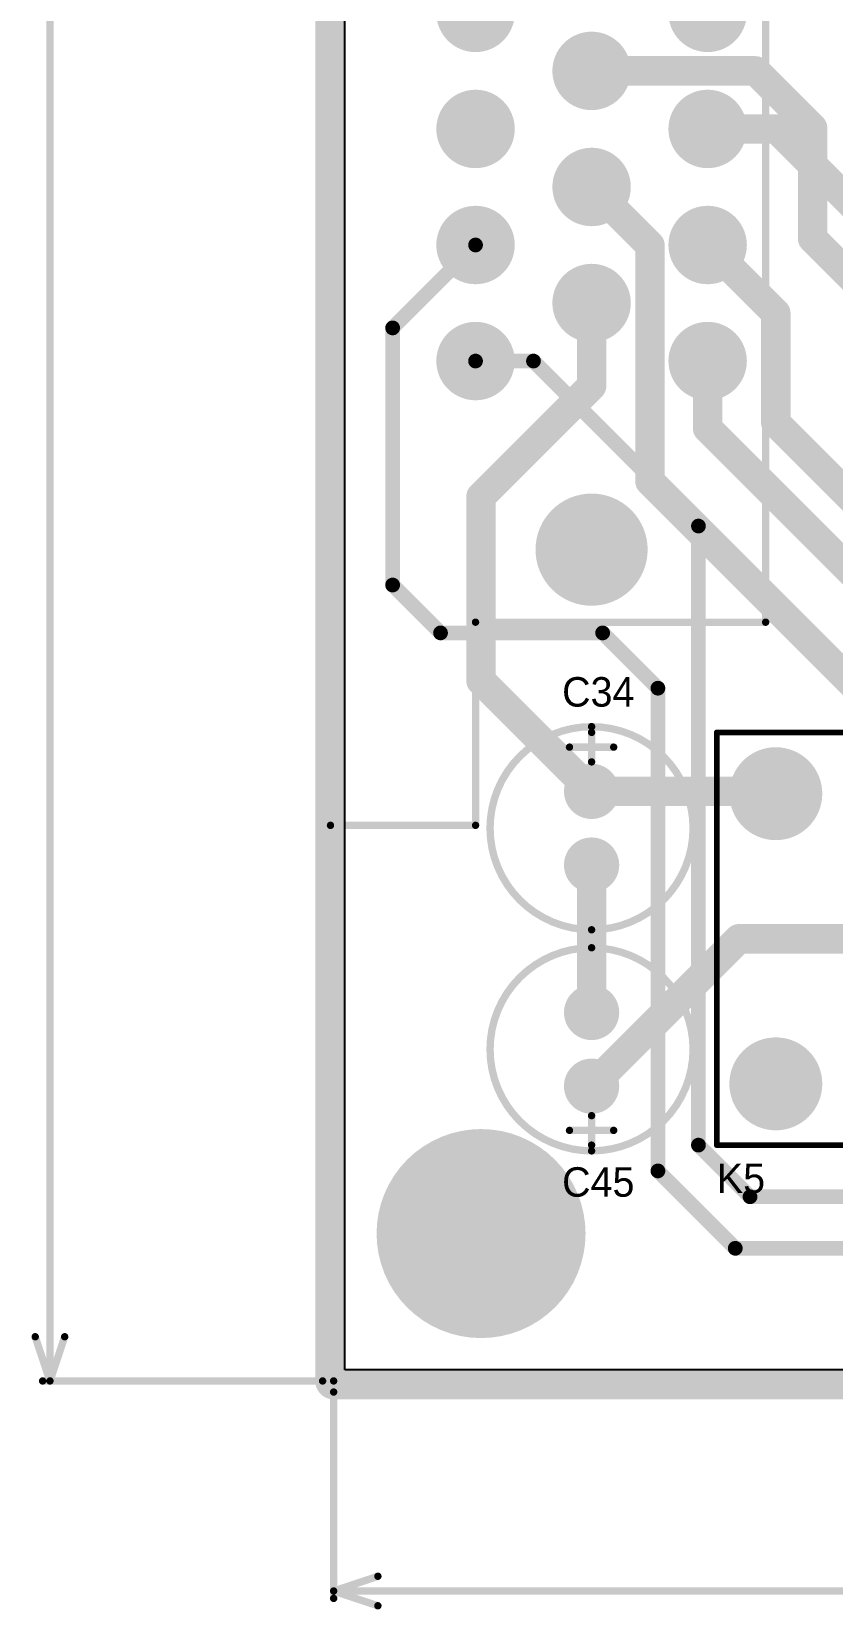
# Model space of a CAD drawing. Header units: millimetres. Extents: x 37 to 228, y -28 to 210.
# Drawn here: x 36.6 to 64.2, y 59.5 to 113.8 of the extents above; entities that cross this region are included whole.
import ezdxf

# ---------------------------------------------------------------- set-up
doc = ezdxf.new("R2010")
doc.units = ezdxf.units.MM
for name, color, linetype in [('BottomLayer', 5, 'Continuous'), ('BottomSolder', 6, 'Continuous'), ('InternalPlane1', 76, 'Continuous'), ('InternalPlane2', 16, 'Continuous'), ('KeepOutLayer', 6, 'Continuous'), ('MultiLayer', 9, 'Continuous'), ('TopLayer', 1, 'Continuous'), ('TopOverlay', 2, 'Continuous'), ('TopSolder', 216, 'Continuous')]:
    doc.layers.add(name, color=color, linetype=linetype)

# ---------------------------------------------------------------- blocks, each defined once
blk = doc.blocks.new('CAP_0_1_7')
at = {"layer": 'BottomLayer', "const_width": 0.762}
for points in [[(-1.651, 0, 1), (-0.889, 0, 1)], [(0.889, 0, 1), (1.651, 0, 1)]]:
    blk.add_lwpolyline(points, format="xyb", close=True, dxfattribs=at)
at = {"layer": 'BottomSolder', "const_width": 0.864}
for points in [[(-1.702, 0, 1), (-0.838, 0, 1)], [(0.838, 0, 1), (1.702, 0, 1)]]:
    blk.add_lwpolyline(points, format="xyb", close=True, dxfattribs=at)
at = {"layer": 'InternalPlane1', "const_width": 0.952}
for points in [[(-1.746, 0, 1), (-0.794, 0, 1)], [(0.794, 0, 1), (1.746, 0, 1)]]:
    blk.add_lwpolyline(points, format="xyb", close=True, dxfattribs=at)
at = {"layer": 'InternalPlane2', "const_width": 0.952}
for points in [[(-1.746, 0, 1), (-0.794, 0, 1)], [(0.794, 0, 1), (1.746, 0, 1)]]:
    blk.add_lwpolyline(points, format="xyb", close=True, dxfattribs=at)
at = {"layer": 'MultiLayer', "const_width": 0.762}
for points in [[(-1.651, 0, 1), (-0.889, 0, 1)], [(0.889, 0, 1), (1.651, 0, 1)]]:
    blk.add_lwpolyline(points, format="xyb", close=True, dxfattribs=at)
at = {"layer": 'TopLayer', "const_width": 0.762}
for points in [[(-1.651, 0, 1), (-0.889, 0, 1)], [(0.889, 0, 1), (1.651, 0, 1)]]:
    blk.add_lwpolyline(points, format="xyb", close=True, dxfattribs=at)
at = {"layer": 'TopOverlay'}
for points, const_width in [([(3.5, 0, 1), (-3.5, 0, 1)], 0.254), ([(2.731, 0.762, 1), (2.857, 0.762, 1)], 0.127), ([(-3.564, 0, 1), (-3.437, 0, 1)], 0.127), ([(2.223, 0, 1), (2.349, 0, 1)], 0.127), ([(3.239, 0, 1), (3.365, 0, 1)], 0.127), ([(3.437, 0, 1), (3.564, 0, 1)], 0.127), ([(2.731, -0.762, 1), (2.857, -0.762, 1)], 0.127)]:
    blk.add_lwpolyline(points, format="xyb", close=True, dxfattribs=dict(at, const_width=const_width))
at = {"layer": 'TopOverlay', "const_width": 0.254}
for points in [[(2.794, -0.762), (2.794, 0.762)], [(3.302, 0), (2.286, 0)]]:
    blk.add_lwpolyline(points, dxfattribs=at)
at = {"layer": 'TopSolder', "const_width": 0.864}
for points in [[(-1.702, 0, 1), (-0.838, 0, 1)], [(0.838, 0, 1), (1.702, 0, 1)]]:
    blk.add_lwpolyline(points, format="xyb", close=True, dxfattribs=at)
blk = doc.blocks.new('RELAY_JJM_74')
at = {"layer": 'BottomLayer', "const_width": 1.5}
for points in [[(1.75, 5, 1), (3.25, 5, 1)], [(11.95, 5, 1), (13.45, 5, 1)], [(-0.75, 0, 1), (0.75, 0, 1)], [(1.75, -5, 1), (3.25, -5, 1)], [(11.95, -5, 1), (13.45, -5, 1)]]:
    blk.add_lwpolyline(points, format="xyb", close=True, dxfattribs=at)
at = {"layer": 'BottomSolder', "const_width": 1.602}
for points in [[(1.699, 5, 1), (3.301, 5, 1)], [(11.899, 5, 1), (13.501, 5, 1)], [(-0.801, 0, 1), (0.801, 0, 1)], [(1.699, -5, 1), (3.301, -5, 1)], [(11.899, -5, 1), (13.501, -5, 1)]]:
    blk.add_lwpolyline(points, format="xyb", close=True, dxfattribs=at)
at = {"layer": 'InternalPlane1', "const_width": 1.258}
for points in [[(1.871, 5, 1), (3.129, 5, 1)], [(12.071, 5, 1), (13.329, 5, 1)], [(-0.629, 0, 1), (0.629, 0, 1)], [(1.871, -5, 1), (3.129, -5, 1)], [(12.071, -5, 1), (13.329, -5, 1)]]:
    blk.add_lwpolyline(points, format="xyb", close=True, dxfattribs=at)
at = {"layer": 'InternalPlane2'}
for points, const_width in [([(1.871, 5, 1), (3.129, 5, 1)], 1.258), ([(12.071, 5, 1), (13.329, 5, 1)], 1.258), ([(-0.629, 0, 1), (0.629, 0, 1)], 1.258), ([(1.71, -3.641, 1), (1.964, -3.641, 1)], 0.254), ([(3.036, -3.641, 1), (3.29, -3.641, 1)], 0.254), ([(12.071, -5, 1), (13.329, -5, 1)], 1.258), ([(1.014, -4.337, 1), (1.268, -4.337, 1)], 0.254), ([(3.732, -4.337, 1), (3.986, -4.337, 1)], 0.254), ([(1.014, -5.663, 1), (1.268, -5.663, 1)], 0.254), ([(3.732, -5.663, 1), (3.986, -5.663, 1)], 0.254), ([(1.71, -6.359, 1), (1.964, -6.359, 1)], 0.254), ([(3.036, -6.359, 1), (3.29, -6.359, 1)], 0.254)]:
    blk.add_lwpolyline(points, format="xyb", close=True, dxfattribs=dict(at, const_width=const_width))
at = {"layer": 'InternalPlane2', "const_width": 0.508}
for points in [[(1.837, -3.641, -0.230868), (3.163, -3.641)], [(1.141, -5.663, -0.230868), (1.141, -4.337)], [(3.859, -4.337, -0.230868), (3.859, -5.663)], [(3.163, -6.359, -0.230868), (1.837, -6.359)]]:
    blk.add_lwpolyline(points, format="xyb", dxfattribs=at)
at = {"layer": 'MultiLayer', "const_width": 1.5}
for points in [[(1.75, 5, 1), (3.25, 5, 1)], [(11.95, 5, 1), (13.45, 5, 1)], [(-0.75, 0, 1), (0.75, 0, 1)], [(1.75, -5, 1), (3.25, -5, 1)], [(11.95, -5, 1), (13.45, -5, 1)]]:
    blk.add_lwpolyline(points, format="xyb", close=True, dxfattribs=at)
at = {"layer": 'TopLayer', "const_width": 1.5}
for points in [[(1.75, 5, 1), (3.25, 5, 1)], [(11.95, 5, 1), (13.45, 5, 1)], [(-0.75, 0, 1), (0.75, 0, 1)], [(1.75, -5, 1), (3.25, -5, 1)], [(11.95, -5, 1), (13.45, -5, 1)]]:
    blk.add_lwpolyline(points, format="xyb", close=True, dxfattribs=at)
at = {"layer": 'TopOverlay', "const_width": 0.2}
for points in [[(-2.032, 7.112), (-2.032, -7.112)], [(14.732, 7.112), (-2.032, 7.112)], [(14.732, 7.112), (14.732, -7.112)], [(14.732, -7.112), (-2.032, -7.112)]]:
    blk.add_lwpolyline(points, dxfattribs=at)
at = {"layer": 'TopOverlay', "const_width": 0.1}
for points in [[(-2.082, 7.112, 1), (-1.982, 7.112, 1)], [(-2.082, 7.112, 1), (-1.982, 7.112, 1)], [(14.682, 7.112, 1), (14.782, 7.112, 1)], [(14.682, 7.112, 1), (14.782, 7.112, 1)], [(-2.082, -7.112, 1), (-1.982, -7.112, 1)], [(-2.082, -7.112, 1), (-1.982, -7.112, 1)], [(14.682, -7.112, 1), (14.782, -7.112, 1)], [(14.682, -7.112, 1), (14.782, -7.112, 1)]]:
    blk.add_lwpolyline(points, format="xyb", close=True, dxfattribs=at)
at = {"layer": 'TopSolder', "const_width": 1.602}
for points in [[(1.699, 5, 1), (3.301, 5, 1)], [(11.899, 5, 1), (13.501, 5, 1)], [(-0.801, 0, 1), (0.801, 0, 1)], [(1.699, -5, 1), (3.301, -5, 1)], [(11.899, -5, 1), (13.501, -5, 1)]]:
    blk.add_lwpolyline(points, format="xyb", close=True, dxfattribs=at)
blk = doc.blocks.new('CON_AMP35_102')
at = {"layer": 'BottomLayer', "const_width": 1.25}
for points in [[(-22.625, 4, 1), (-21.375, 4, 1)], [(-18.625, 4, 1), (-17.375, 4, 1)], [(-14.625, 4, 1), (-13.375, 4, 1)], [(-10.625, 4, 1), (-9.375, 4, 1)], [(-29.125, 0, 1), (-27.875, 0, 1)], [(-20.625, 0, 1), (-19.375, 0, 1)], [(-16.625, 0, 1), (-15.375, 0, 1)], [(-12.625, 0, 1), (-11.375, 0, 1)], [(-22.625, -4, 1), (-21.375, -4, 1)], [(-18.625, -4, 1), (-17.375, -4, 1)], [(-14.625, -4, 1), (-13.375, -4, 1)], [(-10.625, -4, 1), (-9.375, -4, 1)]]:
    blk.add_lwpolyline(points, format="xyb", close=True, dxfattribs=at)
at = {"layer": 'BottomSolder', "const_width": 1.352}
for points in [[(-22.676, 4, 1), (-21.324, 4, 1)], [(-18.676, 4, 1), (-17.324, 4, 1)], [(-14.676, 4, 1), (-13.324, 4, 1)], [(-10.676, 4, 1), (-9.324, 4, 1)], [(-29.176, 0, 1), (-27.824, 0, 1)], [(-20.676, 0, 1), (-19.324, 0, 1)], [(-16.676, 0, 1), (-15.324, 0, 1)], [(-12.676, 0, 1), (-11.324, 0, 1)], [(-22.676, -4, 1), (-21.324, -4, 1)], [(-18.676, -4, 1), (-17.324, -4, 1)], [(-14.676, -4, 1), (-13.324, -4, 1)], [(-10.676, -4, 1), (-9.324, -4, 1)]]:
    blk.add_lwpolyline(points, format="xyb", close=True, dxfattribs=at)
at = {"layer": 'InternalPlane1'}
for points, const_width in [([(-22.629, 4, 1), (-21.371, 4, 1)], 1.258), ([(-18.629, 4, 1), (-17.371, 4, 1)], 1.258), ([(-14.629, 4, 1), (-13.371, 4, 1)], 1.258), ([(-10.629, 4, 1), (-9.371, 4, 1)], 1.258), ([(-29.466, 0, 1), (-27.533, 0, 1)], 1.933), ([(-20.629, 0, 1), (-19.371, 0, 1)], 1.258), ([(-16.629, 0, 1), (-15.371, 0, 1)], 1.258), ([(-12.629, 0, 1), (-11.371, 0, 1)], 1.258), ([(-22.629, -4, 1), (-21.371, -4, 1)], 1.258), ([(-18.629, -4, 1), (-17.371, -4, 1)], 1.258), ([(-14.629, -4, 1), (-13.371, -4, 1)], 1.258), ([(-10.629, -4, 1), (-9.371, -4, 1)], 1.258)]:
    blk.add_lwpolyline(points, format="xyb", close=True, dxfattribs=dict(at, const_width=const_width))
at = {"layer": 'InternalPlane2'}
for points, const_width in [([(-22.629, 4, 1), (-21.371, 4, 1)], 1.258), ([(-18.629, 4, 1), (-17.371, 4, 1)], 1.258), ([(-14.629, 4, 1), (-13.371, 4, 1)], 1.258), ([(-10.629, 4, 1), (-9.371, 4, 1)], 1.258), ([(-29.466, 0, 1), (-27.533, 0, 1)], 1.933), ([(-20.629, 0, 1), (-19.371, 0, 1)], 1.258), ([(-16.629, 0, 1), (-15.371, 0, 1)], 1.258), ([(-12.629, 0, 1), (-11.371, 0, 1)], 1.258), ([(-22.629, -4, 1), (-21.371, -4, 1)], 1.258), ([(-18.629, -4, 1), (-17.371, -4, 1)], 1.258), ([(-14.629, -4, 1), (-13.371, -4, 1)], 1.258), ([(-10.629, -4, 1), (-9.371, -4, 1)], 1.258)]:
    blk.add_lwpolyline(points, format="xyb", close=True, dxfattribs=dict(at, const_width=const_width))
at = {"layer": 'MultiLayer', "const_width": 1.25}
for points in [[(-22.625, 4, 1), (-21.375, 4, 1)], [(-18.625, 4, 1), (-17.375, 4, 1)], [(-14.625, 4, 1), (-13.375, 4, 1)], [(-10.625, 4, 1), (-9.375, 4, 1)], [(-29.125, 0, 1), (-27.875, 0, 1)], [(-20.625, 0, 1), (-19.375, 0, 1)], [(-16.625, 0, 1), (-15.375, 0, 1)], [(-12.625, 0, 1), (-11.375, 0, 1)], [(-22.625, -4, 1), (-21.375, -4, 1)], [(-18.625, -4, 1), (-17.375, -4, 1)], [(-14.625, -4, 1), (-13.375, -4, 1)], [(-10.625, -4, 1), (-9.375, -4, 1)]]:
    blk.add_lwpolyline(points, format="xyb", close=True, dxfattribs=at)
at = {"layer": 'TopLayer', "const_width": 1.25}
for points in [[(-22.625, 4, 1), (-21.375, 4, 1)], [(-18.625, 4, 1), (-17.375, 4, 1)], [(-14.625, 4, 1), (-13.375, 4, 1)], [(-10.625, 4, 1), (-9.375, 4, 1)], [(-29.125, 0, 1), (-27.875, 0, 1)], [(-20.625, 0, 1), (-19.375, 0, 1)], [(-16.625, 0, 1), (-15.375, 0, 1)], [(-12.625, 0, 1), (-11.375, 0, 1)], [(-22.625, -4, 1), (-21.375, -4, 1)], [(-18.625, -4, 1), (-17.375, -4, 1)], [(-14.625, -4, 1), (-13.375, -4, 1)], [(-10.625, -4, 1), (-9.375, -4, 1)]]:
    blk.add_lwpolyline(points, format="xyb", close=True, dxfattribs=at)
at = {"layer": 'TopOverlay', "const_width": 0.254}
for points in [[(-38, 9), (38, 9)], [(-38, 9), (-38, 4)], [(-38, 4), (-31, 4)], [(-31, 4), (-31, -6)], [(-31, -6), (31, -6)]]:
    blk.add_lwpolyline(points, dxfattribs=at)
at = {"layer": 'TopOverlay', "const_width": 0.127}
for points in [[(-38.064, 9, 1), (-37.937, 9, 1)], [(-38.064, 9, 1), (-37.937, 9, 1)], [(-38.064, 4, 1), (-37.937, 4, 1)], [(-38.064, 4, 1), (-37.937, 4, 1)], [(-31.063, 4, 1), (-30.936, 4, 1)], [(-31.063, 4, 1), (-30.936, 4, 1)], [(-31.063, -6, 1), (-30.936, -6, 1)], [(-31.063, -6, 1), (-30.936, -6, 1)]]:
    blk.add_lwpolyline(points, format="xyb", close=True, dxfattribs=at)
at = {"layer": 'TopSolder', "const_width": 1.352}
for points in [[(-22.676, 4, 1), (-21.324, 4, 1)], [(-18.676, 4, 1), (-17.324, 4, 1)], [(-14.676, 4, 1), (-13.324, 4, 1)], [(-10.676, 4, 1), (-9.324, 4, 1)], [(-29.176, 0, 1), (-27.824, 0, 1)], [(-20.676, 0, 1), (-19.324, 0, 1)], [(-16.676, 0, 1), (-15.324, 0, 1)], [(-12.676, 0, 1), (-11.324, 0, 1)], [(-22.676, -4, 1), (-21.324, -4, 1)], [(-18.676, -4, 1), (-17.324, -4, 1)], [(-14.676, -4, 1), (-13.324, -4, 1)], [(-10.676, -4, 1), (-9.324, -4, 1)]]:
    blk.add_lwpolyline(points, format="xyb", close=True, dxfattribs=at)
blk = doc.blocks.new('CAP_0_1_106')
at = {"layer": 'BottomLayer', "const_width": 0.762}
for points in [[(-1.651, 0, 1), (-0.889, 0, 1)], [(0.889, 0, 1), (1.651, 0, 1)]]:
    blk.add_lwpolyline(points, format="xyb", close=True, dxfattribs=at)
at = {"layer": 'BottomSolder', "const_width": 0.864}
for points in [[(-1.702, 0, 1), (-0.838, 0, 1)], [(0.838, 0, 1), (1.702, 0, 1)]]:
    blk.add_lwpolyline(points, format="xyb", close=True, dxfattribs=at)
at = {"layer": 'InternalPlane1', "const_width": 0.952}
for points in [[(-1.746, 0, 1), (-0.794, 0, 1)], [(0.794, 0, 1), (1.746, 0, 1)]]:
    blk.add_lwpolyline(points, format="xyb", close=True, dxfattribs=at)
at = {"layer": 'InternalPlane2', "const_width": 0.952}
for points in [[(-1.746, 0, 1), (-0.794, 0, 1)], [(0.794, 0, 1), (1.746, 0, 1)]]:
    blk.add_lwpolyline(points, format="xyb", close=True, dxfattribs=at)
at = {"layer": 'MultiLayer', "const_width": 0.762}
for points in [[(-1.651, 0, 1), (-0.889, 0, 1)], [(0.889, 0, 1), (1.651, 0, 1)]]:
    blk.add_lwpolyline(points, format="xyb", close=True, dxfattribs=at)
at = {"layer": 'TopLayer', "const_width": 0.762}
for points in [[(-1.651, 0, 1), (-0.889, 0, 1)], [(0.889, 0, 1), (1.651, 0, 1)]]:
    blk.add_lwpolyline(points, format="xyb", close=True, dxfattribs=at)
at = {"layer": 'TopOverlay'}
for points, const_width in [([(3.5, 0, 1), (-3.5, 0, 1)], 0.254), ([(2.731, 0.762, 1), (2.857, 0.762, 1)], 0.127), ([(-3.564, 0, 1), (-3.437, 0, 1)], 0.127), ([(2.223, 0, 1), (2.349, 0, 1)], 0.127), ([(3.239, 0, 1), (3.365, 0, 1)], 0.127), ([(3.437, 0, 1), (3.564, 0, 1)], 0.127), ([(2.731, -0.762, 1), (2.857, -0.762, 1)], 0.127)]:
    blk.add_lwpolyline(points, format="xyb", close=True, dxfattribs=dict(at, const_width=const_width))
at = {"layer": 'TopOverlay', "const_width": 0.254}
for points in [[(2.794, 0.762), (2.794, -0.762)], [(2.286, 0), (3.302, 0)]]:
    blk.add_lwpolyline(points, dxfattribs=at)
at = {"layer": 'TopSolder', "const_width": 0.864}
for points in [[(-1.702, 0, 1), (-0.838, 0, 1)], [(0.838, 0, 1), (1.702, 0, 1)]]:
    blk.add_lwpolyline(points, format="xyb", close=True, dxfattribs=at)

msp = doc.modelspace()

# ---------------------------------------------------------------- linework, layer by layer
at = {"layer": 'BottomLayer', "const_width": 1.016}
for points in [[(55.91, 112.49), (61.56, 112.49)], [(61.56, 112.49), (63.53, 110.52)], [(63.53, 106.71), (63.53, 110.52)], [(55.91, 108.49), (57.923, 106.477)], [(63.53, 106.71), (68.61, 101.63)], [(57.923, 98.347), (57.923, 106.477)], [(59.91, 106.49), (62.26, 104.14)], [(55.91, 101.63), (55.91, 104.49)], [(62.26, 100.36), (62.26, 104.14)], [(59.91, 100.17), (59.91, 102.49)], [(52.1, 97.82), (55.91, 101.63)], [(59.91, 100.17), (68.61, 91.47)], [(62.26, 100.36), (69.626, 92.994)], [(57.923, 98.347), (67.34, 88.93)], [(52.1, 91.47), (52.1, 97.82)], [(52.1, 91.47), (55.91, 87.66)], [(55.91, 87.66), (62.18, 87.66)], [(62.18, 87.66), (62.26, 87.58)], [(55.91, 80.04), (55.91, 85.12)], [(55.91, 77.5), (60.99, 82.58)], [(60.99, 82.58), (67.34, 82.58)]]:
    msp.add_lwpolyline(points, dxfattribs=at)
at = {"layer": 'BottomLayer'}
for points, const_width in [([(55.656, 112.49, 1), (56.164, 112.49, 1)], 0.508), ([(61.306, 112.49, 1), (61.814, 112.49, 1)], 0.508), ([(61.306, 112.49, 1), (61.814, 112.49, 1)], 0.508), ([(63.276, 110.52, 1), (63.784, 110.52, 1)], 0.508), ([(63.276, 110.52, 1), (63.784, 110.52, 1)], 0.508), ([(55.656, 108.49, 1), (56.164, 108.49, 1)], 0.508), ([(63.276, 106.71, 1), (63.784, 106.71, 1)], 0.508), ([(63.276, 106.71, 1), (63.784, 106.71, 1)], 0.508), ([(57.669, 106.477, 1), (58.177, 106.477, 1)], 0.508), ([(57.669, 106.477, 1), (58.177, 106.477, 1)], 0.508), ([(59.656, 106.49, 1), (60.164, 106.49, 1)], 0.508), ([(55.656, 104.49, 1), (56.164, 104.49, 1)], 0.508), ([(62.006, 104.14, 1), (62.514, 104.14, 1)], 0.508), ([(62.006, 104.14, 1), (62.514, 104.14, 1)], 0.508), ([(59.656, 102.49, 1), (60.164, 102.49, 1)], 0.508), ([(55.656, 101.63, 1), (56.164, 101.63, 1)], 0.508), ([(55.656, 101.63, 1), (56.164, 101.63, 1)], 0.508), ([(59.656, 100.17, 1), (60.164, 100.17, 1)], 0.508), ([(59.656, 100.17, 1), (60.164, 100.17, 1)], 0.508), ([(62.006, 100.36, 1), (62.514, 100.36, 1)], 0.508), ([(62.006, 100.36, 1), (62.514, 100.36, 1)], 0.508), ([(57.669, 98.347, 1), (58.177, 98.347, 1)], 0.508), ([(57.669, 98.347, 1), (58.177, 98.347, 1)], 0.508), ([(51.846, 97.82, 1), (52.354, 97.82, 1)], 0.508), ([(51.846, 97.82, 1), (52.354, 97.82, 1)], 0.508), ([(51.846, 91.47, 1), (52.354, 91.47, 1)], 0.508), ([(51.846, 91.47, 1), (52.354, 91.47, 1)], 0.508), ([(55.656, 87.66, 1), (56.164, 87.66, 1)], 0.508), ([(55.656, 87.66, 1), (56.164, 87.66, 1)], 0.508), ([(61.926, 87.66, 1), (62.434, 87.66, 1)], 0.508), ([(61.926, 87.66, 1), (62.434, 87.66, 1)], 0.508), ([(62.006, 87.58, 1), (62.514, 87.58, 1)], 0.508), ([(55.656, 85.12, 1), (56.164, 85.12, 1)], 0.508), ([(60.736, 82.58, 1), (61.244, 82.58, 1)], 0.508), ([(60.736, 82.58, 1), (61.244, 82.58, 1)], 0.508), ([(55.656, 80.04, 1), (56.164, 80.04, 1)], 0.508), ([(55.656, 77.5, 1), (56.164, 77.5, 1)], 0.508), ([(50.35, 72.42, 1), (53.85, 72.42, 1)], 3.5)]:
    msp.add_lwpolyline(points, format="xyb", close=True, dxfattribs=dict(at, const_width=const_width))
at = {"layer": 'BottomSolder', "const_width": 3.602}
msp.add_lwpolyline([(50.299, 72.42, 1), (53.901, 72.42, 1)], format="xyb", close=True, dxfattribs=at)
at = {"layer": 'InternalPlane1'}
for p, q in [((47.403, 67.723), (47.403, 158.94)), ((226.977, 67.723), (47.403, 67.723))]:
    msp.add_line(p, q, dxfattribs=at)
at = {"layer": 'InternalPlane1', "const_width": 1.016}
for points in [[(46.893, 67.34), (46.893, 209.707)], [(47.02, 67.213), (227.36, 67.213)]]:
    msp.add_lwpolyline(points, dxfattribs=at)
at = {"layer": 'InternalPlane1'}
for points, const_width in [([(50.971, 72.42, 1), (53.229, 72.42, 1)], 2.258), ([(46.639, 67.34, 1), (47.147, 67.34, 1)], 0.508), ([(46.639, 67.34, 1), (47.147, 67.34, 1)], 0.508), ([(46.766, 67.213, 1), (47.274, 67.213, 1)], 0.508), ([(46.766, 67.213, 1), (47.274, 67.213, 1)], 0.508)]:
    msp.add_lwpolyline(points, format="xyb", close=True, dxfattribs=dict(at, const_width=const_width))
at = {"layer": 'InternalPlane1', "const_width": 1.016}
msp.add_lwpolyline([(47.02, 67.213, -0.414214), (46.893, 67.34)], format="xyb", dxfattribs=at)
at = {"layer": 'InternalPlane2'}
for p, q in [((47.403, 67.723), (47.403, 158.94)), ((163.223, 67.723), (47.403, 67.723))]:
    msp.add_line(p, q, dxfattribs=at)
at = {"layer": 'InternalPlane2', "const_width": 1.016}
for points in [[(46.893, 67.34), (46.893, 209.707)], [(47.02, 67.213), (227.36, 67.213)]]:
    msp.add_lwpolyline(points, dxfattribs=at)
at = {"layer": 'InternalPlane2'}
for points, const_width in [([(50.971, 72.42, 1), (53.229, 72.42, 1)], 2.258), ([(46.639, 67.34, 1), (47.147, 67.34, 1)], 0.508), ([(46.639, 67.34, 1), (47.147, 67.34, 1)], 0.508), ([(46.766, 67.213, 1), (47.274, 67.213, 1)], 0.508), ([(46.766, 67.213, 1), (47.274, 67.213, 1)], 0.508)]:
    msp.add_lwpolyline(points, format="xyb", close=True, dxfattribs=dict(at, const_width=const_width))
at = {"layer": 'InternalPlane2', "const_width": 1.016}
msp.add_lwpolyline([(47.02, 67.213, -0.414214), (46.893, 67.34)], format="xyb", dxfattribs=at)
at = {"layer": 'KeepOutLayer', "const_width": 0.254}
for points in [[(47.02, 67.34), (47.02, 181.64)], [(47.02, 67.34), (193.07, 67.34)]]:
    msp.add_lwpolyline(points, dxfattribs=at)
at = {"layer": 'KeepOutLayer', "const_width": 0.127}
msp.add_lwpolyline([(46.956, 67.34, 1), (47.083, 67.34, 1)], format="xyb", close=True, dxfattribs=at)
msp.add_lwpolyline([(46.956, 67.34, 1), (47.083, 67.34, 1)], format="xyb", close=True, dxfattribs=at)
at = {"layer": 'MultiLayer', "const_width": 3.5}
msp.add_lwpolyline([(50.35, 72.42, 1), (53.85, 72.42, 1)], format="xyb", close=True, dxfattribs=at)
at = {"layer": 'TopLayer'}
for points, const_width in [([(37.241, 67.34), (37.241, 133.648)], 0.254), ([(59.91, 110.49), (62.29, 110.49)], 1.016), ([(62.29, 110.49), (69.88, 102.9)], 1.016), ([(49.052, 103.632), (51.91, 106.49)], 0.508), ([(49.052, 94.772), (49.052, 103.632)], 0.508), ([(51.91, 102.49), (53.907, 102.49)], 0.508), ([(53.907, 102.49), (59.593, 96.804)], 0.508), ([(59.593, 75.468), (59.593, 96.804)], 0.508), ([(49.052, 94.772), (50.703, 93.121)], 0.508), ([(50.703, 93.121), (56.291, 93.121)], 0.508), ([(56.291, 93.121), (58.196, 91.216)], 0.508), ([(58.196, 74.579), (58.196, 91.216)], 0.508), ([(59.593, 75.468), (61.371, 73.69)], 0.508), ([(58.196, 74.579), (60.863, 71.912)], 0.508), ([(61.371, 73.69), (161.955, 73.69)], 0.508), ([(60.863, 71.912), (160.304, 71.912)], 0.508), ([(36.733, 68.864), (37.241, 67.34)], 0.254), ([(37.241, 67.34), (37.749, 68.864)], 0.254), ([(36.987, 67.34), (46.639, 67.34)], 0.254), ([(47.02, 59.847), (47.02, 66.959)], 0.254), ([(47.02, 60.101), (48.544, 60.609)], 0.254), ([(47.02, 60.101), (132.315, 60.101)], 0.254), ([(47.02, 60.101), (48.544, 59.593)], 0.254)]:
    msp.add_lwpolyline(points, dxfattribs=dict(at, const_width=const_width))
for points, const_width in [([(59.656, 110.49, 1), (60.164, 110.49, 1)], 0.508), ([(62.036, 110.49, 1), (62.544, 110.49, 1)], 0.508), ([(62.036, 110.49, 1), (62.544, 110.49, 1)], 0.508), ([(51.783, 106.49, 1), (52.037, 106.49, 1)], 0.254), ([(48.925, 103.632, 1), (49.179, 103.632, 1)], 0.254), ([(48.925, 103.632, 1), (49.179, 103.632, 1)], 0.254), ([(51.783, 102.49, 1), (52.037, 102.49, 1)], 0.254), ([(53.78, 102.49, 1), (54.034, 102.49, 1)], 0.254), ([(53.78, 102.49, 1), (54.034, 102.49, 1)], 0.254), ([(59.466, 96.804, 1), (59.72, 96.804, 1)], 0.254), ([(59.466, 96.804, 1), (59.72, 96.804, 1)], 0.254), ([(48.925, 94.772, 1), (49.179, 94.772, 1)], 0.254), ([(48.925, 94.772, 1), (49.179, 94.772, 1)], 0.254), ([(50.576, 93.121, 1), (50.83, 93.121, 1)], 0.254), ([(50.576, 93.121, 1), (50.83, 93.121, 1)], 0.254), ([(56.164, 93.121, 1), (56.418, 93.121, 1)], 0.254), ([(56.164, 93.121, 1), (56.418, 93.121, 1)], 0.254), ([(58.069, 91.216, 1), (58.323, 91.216, 1)], 0.254), ([(58.069, 91.216, 1), (58.323, 91.216, 1)], 0.254), ([(50.35, 72.42, 1), (53.85, 72.42, 1)], 3.5), ([(59.466, 75.468, 1), (59.72, 75.468, 1)], 0.254), ([(59.466, 75.468, 1), (59.72, 75.468, 1)], 0.254), ([(58.069, 74.579, 1), (58.323, 74.579, 1)], 0.254), ([(58.069, 74.579, 1), (58.323, 74.579, 1)], 0.254), ([(61.244, 73.69, 1), (61.498, 73.69, 1)], 0.254), ([(61.244, 73.69, 1), (61.498, 73.69, 1)], 0.254), ([(60.736, 71.912, 1), (60.99, 71.912, 1)], 0.254), ([(60.736, 71.912, 1), (60.99, 71.912, 1)], 0.254), ([(36.669, 68.864, 1), (36.796, 68.864, 1)], 0.127), ([(37.685, 68.864, 1), (37.812, 68.864, 1)], 0.127), ([(36.923, 67.34, 1), (37.05, 67.34, 1)], 0.127), ([(37.177, 67.34, 1), (37.304, 67.34, 1)], 0.127), ([(37.177, 67.34, 1), (37.304, 67.34, 1)], 0.127), ([(37.177, 67.34, 1), (37.304, 67.34, 1)], 0.127), ([(46.575, 67.34, 1), (46.702, 67.34, 1)], 0.127), ([(46.956, 66.959, 1), (47.083, 66.959, 1)], 0.127), ([(48.48, 60.609, 1), (48.607, 60.609, 1)], 0.127), ([(46.956, 60.101, 1), (47.083, 60.101, 1)], 0.127), ([(46.956, 60.101, 1), (47.083, 60.101, 1)], 0.127), ([(46.956, 60.101, 1), (47.083, 60.101, 1)], 0.127), ([(46.956, 59.847, 1), (47.083, 59.847, 1)], 0.127), ([(48.48, 59.593, 1), (48.607, 59.593, 1)], 0.127)]:
    msp.add_lwpolyline(points, format="xyb", close=True, dxfattribs=dict(at, const_width=const_width))
at = {"layer": 'TopSolder', "const_width": 3.602}
msp.add_lwpolyline([(50.299, 72.42, 1), (53.901, 72.42, 1)], format="xyb", close=True, dxfattribs=at)

# ---------------------------------------------------------------- block references
for name, p, rotation in [('CON_AMP35_102', (55.91, 124.49), 90), ('CAP_0_1_106', (55.91, 86.39), 90), ('RELAY_JJM_74', (74.96, 82.58), 180), ('CAP_0_1_7', (55.91, 78.77), 270)]:
    msp.add_blockref(name, p, dxfattribs=dict(rotation=rotation))

# ---------------------------------------------------------------- texts
at = {"layer": 'TopOverlay'}
for s, p in [('C34', (54.894, 90.581)), ('C45', (54.894, 73.69)), ('K5', (60.228, 73.817))]:
    msp.add_text(s, height=1.016, dxfattribs=at).set_placement(p)

doc.saveas('drawing.dxf')
